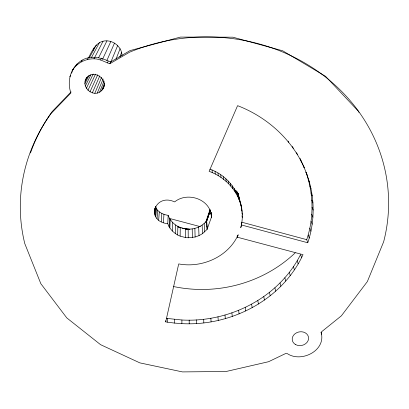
<?xml version="1.0" encoding="UTF-8"?>
<svg xmlns="http://www.w3.org/2000/svg" width="409" height="409" viewBox="0 0 409 409"><rect width="100%" height="100%" fill="white"/><g stroke="black" fill="none" stroke-linecap="round" stroke-linejoin="round"><path stroke-width="0.61" d="M237.143 235.988L237.327 237.21L303.013 254.669C282.041 299.996 230.865 326.351 181.882 323.626L181.908 320.002L166.397 318.35M211.427 217.184L211.131 212.89L211.427 217.184L207.066 229.398L202.547 233.631L199.004 235.635L195.113 237.01L188.242 237.777L185.482 237.537L180.144 236.136L180.257 227.542C174.807 225.364 170.159 220.972 168.171 215.39C162.971 214.505 157.102 211.995 155.548 206.468M180.144 236.136L177.67 234.996L177.843 226.422M181.882 323.626L174.577 323.09L174.658 319.465M177.67 234.996L175.364 233.58L175.594 225.037M175.364 233.58L172.307 230.998L172.613 222.501M307.783 242.762L306.724 239.664C314.071 217.895 313.677 193.713 305.942 172.102C314.915 194.433 315.446 219.976 307.783 242.762L241.683 225.027L241.484 223.83M174.577 323.09L167.307 322.164L167.45 318.545M167.307 322.164L165.711 321.873L165.763 320.666M172.307 230.998L169.832 227.931L170.2 219.495M169.832 227.931L169.152 226.821L169.536 218.406M169.152 226.821L167.751 223.743L168.171 215.39M167.751 223.743C144.766 221.131 154.888 192.639 174.633 201.908C187.112 191.57 209.97 198.83 211.366 215.809M163.436 222.603L163.958 214.27M209.95 169.173C233.14 177.271 247.23 204.019 240.732 227.68L241.683 225.027M161.253 221.816L161.831 213.498M158.656 220.221L159.3 211.934M157.036 218.667L157.716 210.41M155.752 216.867L156.468 208.646M155.113 215.558L155.844 207.363M154.658 214.188L155.343 206.647M154.326 211.346L154.576 208.319M358.99 112.414L358.422 111.289L325.625 76.371L282.67 50.782L232.849 37.183L180.42 37.091L130.052 50.588L110.604 61.958C101.749 57.914 91.417 54.734 82.214 60.128C70.864 66.779 66.652 80.716 70.885 92.976L50.956 113.666A184.219 167.935 -3.5 0 0 24.775 243.575L40.823 283.662L66.79 317.895L100.548 344.659L139.852 362.875L182.445 371.909L226.09 371.5L268.585 361.709L285.743 353.473L287.236 353.586C301.407 363.156 326.607 350.36 321.05 332.205M238.636 197.465C239.066 194.633 237.598 191.703 235.185 190.2M86.094 78.952C93.119 67.219 111.228 80.859 101.534 90.721C93.293 98.83 79.597 86.248 86.938 77.27M165.711 321.873L178.702 263.912C201.974 268.345 228.304 256.806 238.212 234.73M205.671 222.409L210.088 209.28M237.327 237.21L238.053 235.109M207.066 229.398L206.525 220.942L210.154 210.712L206.821 220.625M206.872 226.381L207.015 225.988M119.832 57.168L121.616 52.383C119.755 45.915 113.666 41.115 106.938 40.844C96.928 40.281 92.102 50.419 88.502 58.027M71.59 73.165L72.286 71.391M72.751 70.205L73.211 69.024M115.962 59.295L120.082 48.737M103.022 88.83L104.418 85.312M93.083 50.348L94.029 47.971M101.534 90.721L104.607 83.042M99.576 92.153L104.08 81.079M110.844 62.091L117.659 45.568M72.137 70.813C76.611 63.17 85.195 58.681 93.983 58.809C99.816 58.712 104.566 62.096 109.888 63.692L110.604 61.958M97.281 93.022L103.124 78.983M94.806 93.267L101.565 77.459M107.378 62.955L108.114 61.232M106.851 60.547L114.51 43.088M92.311 92.884L99.776 75.931M89.97 91.887L97.741 74.765M102.516 59.356L110.854 41.473M87.94 90.348L95.502 74.157M100.66 59.872L101.463 58.175M86.36 88.37L93.226 74.034M85.333 86.079L90.885 74.729M98.635 57.689L106.938 40.844M84.934 83.64L89.121 75.215M85.19 81.207L87.465 76.677M93.983 58.809L103.037 41.243M91.427 57.613L99.428 42.638M89.157 58.119L96.355 44.934M181.908 320.002C229.444 322.624 278.866 297.721 300.589 254.526L301.586 257.721M87.352 59.484L88.283 57.792M81.222 61.841L82.214 60.128M69.801 76.785L70.624 75.399M76.033 65.711L77.071 63.962M182.087 228.058C190.584 230.881 200.865 228.053 206.525 220.942M71.079 91.907L52.204 111.509A182.593 166.729 -3.5 0 0 30.496 152.966M109.888 63.692L129.52 52.219A184.219 167.935 -3.5 0 1 321.975 74.351A184.219 167.935 -3.5 0 1 383.662 241.75L367.359 281.566L341.377 315.825L321.556 331.786L321.126 332.783L321.689 334.301M189.249 229.27L185.466 228.922L185.482 237.537M185.461 228.846L189.873 229.265M178.426 226.985L181.105 227.772M178.416 227.056L186.688 229.244M169.06 218.334L200.461 226.683M241.801 222.21L306.724 239.664M241.586 208.35C238.616 191.238 225.257 177.123 209.132 171.351L237.593 105.66C266.668 116.851 291.77 139.126 304.316 167.869L300.063 158.666L301.111 161.177M308.151 179.009L309.26 181.668M296.607 152.695L297.42 154.663M309.864 186.003L310.983 188.718M292.471 146.427L293.263 148.355M311.08 193.053L312.205 195.819M288.171 141.105L288.642 142.286M311.806 200.134L312.936 202.951M303.243 165.313L307.036 174.709M312.041 207.215L313.166 210.083M311.791 214.265L312.911 217.184M311.06 221.264L312.169 224.229M309.858 228.176L310.952 231.192M308.202 234.981L309.276 238.043M297.22 260.671L298.187 263.907M293.463 266.596L294.393 269.874M289.332 272.292L290.221 275.605M284.853 277.726L285.702 281.075M280.032 282.895L280.84 286.274M274.899 287.772L275.661 291.188M269.47 292.353L270.185 295.799M263.769 296.617L264.434 300.088M257.813 300.559L258.422 304.056M242.026 211.376L241.52 208.493L241.704 210.911M240.446 202.511L240.942 205.349M239.602 199.566L240.088 202.389M241.949 212.675L242.251 214.418M238.554 195.016L239.291 199.285M238.437 194.536L239.531 200.88M238.289 194.065L239.229 199.541M241.964 215.707L242.266 217.46M238.11 193.605L238.897 198.201M237.895 193.155L239.03 199.474M237.655 192.721L238.478 197.573M237.378 192.302L237.997 195.937M237.077 191.898L237.69 195.528M237.297 193.851L237.767 196.627M236.75 191.519L237.256 194.536M236.392 191.151L236.796 193.569M241.468 222.317L241.668 223.508M236.013 190.814L236.315 192.624M235.845 191.095L236.305 193.851M235.61 190.497L235.911 192.302M234.204 188.426L234.648 191.167M251.622 304.163L252.184 307.686M232.373 185.855L232.803 188.575M230.369 183.39L230.778 186.095M228.191 181.049L228.58 183.733M241.09 205.487L241.433 207.895M245.226 307.42L245.727 310.963M121.616 52.383L122.081 55.696M225.845 178.83L226.218 181.499M223.35 176.754L223.697 179.408M238.636 310.319L239.086 313.882M220.707 174.827L221.029 177.465M217.931 173.053L218.232 175.681M231.888 312.859L232.276 316.433M215.032 171.448L215.308 174.06M212.02 170.011L212.266 172.613M224.991 315.027L225.328 318.616M211.08 212.757L211.427 217.087L211.131 212.89M211.095 212.879L211.182 214.019M217.977 316.817L218.253 320.421M206.663 220.553L207.21 228.999M210.865 318.228L211.08 321.842M204.178 223.472L204.658 231.975M202.118 225.093L202.547 233.631M203.677 319.255L203.835 322.875M198.656 227.061L199.004 235.635M194.863 228.406L195.113 237.01M196.443 319.894L196.54 323.514M192.215 228.933L192.399 237.552M189.178 320.14L189.214 323.77M188.155 229.158L188.242 237.777M295.232 252.823A129.745 121.069 -3.7 0 1 173.656 286.556M210.185 210.65L206.877 220.548L210.185 210.64M295.717 344.649C294.086 343.718 292.762 342.246 292.323 340.39A8.252 6.897 -11 0 1 296.914 332.604A8.252 6.897 -11 0 1 306.689 333.877L307.839 335.344A8.252 6.897 -11 0 1 305.671 343.693A8.252 6.897 -11 0 1 295.717 344.649"/></g></svg>
